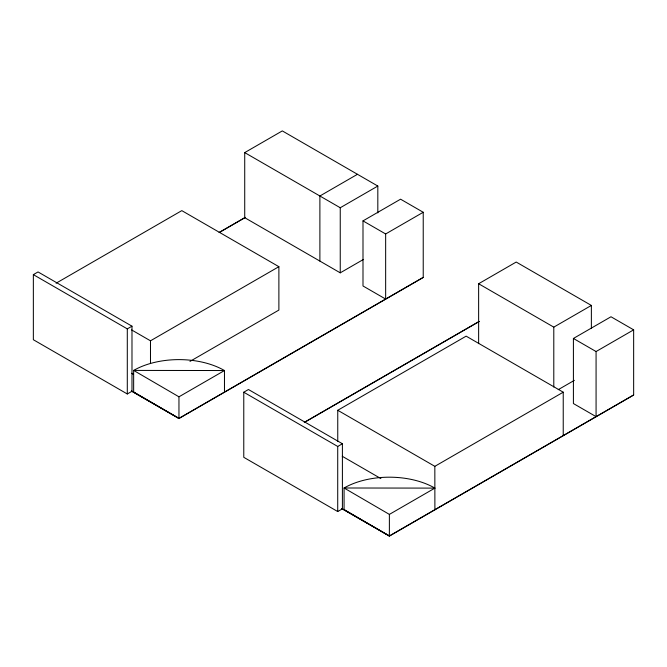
<?xml version="1.0" encoding="UTF-8"?>
<svg xmlns="http://www.w3.org/2000/svg" width="667" height="667" viewBox="0 0 667 667"><rect width="100%" height="100%" fill="white"/><g stroke="black" fill="none" stroke-linecap="round" stroke-linejoin="round"><path stroke-width="1" d="M33.35 274.637L38.036 271.936L131.983 326.18L131.983 391.271L127.297 393.972L33.35 339.728L33.35 274.637L127.297 328.881L131.983 326.18M363.507 259.405L340.245 272.836L244.722 217.692L244.722 152.601L282.308 130.907L377.822 186.051L377.822 212.915M56.095 283.208L181.799 210.63L278.881 266.683L278.881 310.072L189.987 361.397M219.21 232.424L245.348 217.334M219.21 232.55L245.348 217.459M357.47 174.295L319.885 195.998L319.885 261.089M244.722 152.601L340.245 207.745L377.822 186.051M131.599 329.915L150.484 340.812L278.881 266.683M423.228 212.273L385.651 233.967L385.651 299.058L362.998 285.976L362.998 220.885L400.575 199.191L423.228 212.273L423.228 277.489L178.956 418.517L131.382 391.045M178.956 418.517L178.956 396.815L224.471 370.535L224.471 392.229M423.228 277.364L178.964 418.359L133.65 391.954M243.772 392.221L248.449 389.511L342.404 443.755L342.404 508.846L337.719 511.547L243.772 457.312L243.772 392.221L337.719 446.456L342.404 443.755M478.631 343.663L478.631 283.742L516.208 262.048L591.371 305.436L591.371 328.172M304.335 422.336L479.206 321.386M304.335 422.469L479.206 321.511M337.752 441.279L337.752 410.28L466.15 336.151L563.231 392.196L563.231 435.593M478.631 283.742L553.793 327.138L591.371 305.436M633.65 329.848L596.073 351.542L596.073 416.633L573.412 403.552L573.412 338.461L610.997 316.767L633.65 329.848L633.65 395.064L389.378 536.093L341.804 508.629M558.262 389.645L574.37 380.348M337.752 410.28L434.834 466.333L563.231 392.196M389.378 536.093L389.378 514.399L434.892 488.111L344.072 487.994L344.072 509.696M633.65 394.939L389.378 535.934L344.072 509.53M573.412 338.461L596.073 351.542M362.998 220.885L385.651 233.967M342.246 456.27L380.899 478.589M131.599 373.312L133.4 374.345M341.804 508.504L389.378 535.968M131.382 390.92L178.956 418.392M389.378 514.399L344.072 487.994A64.215 37.077 0 0 1 434.892 488.111M178.956 396.815L133.65 370.418L133.65 392.113M553.793 327.138L553.793 387.06M434.834 466.333L434.892 509.805M340.245 207.745L340.245 272.836M337.719 446.456L337.719 511.547M150.484 340.812L150.484 363.54M127.297 328.881L127.297 393.972M224.471 370.535L133.65 370.418A64.215 37.077 0 0 1 224.471 370.535"/></g></svg>
